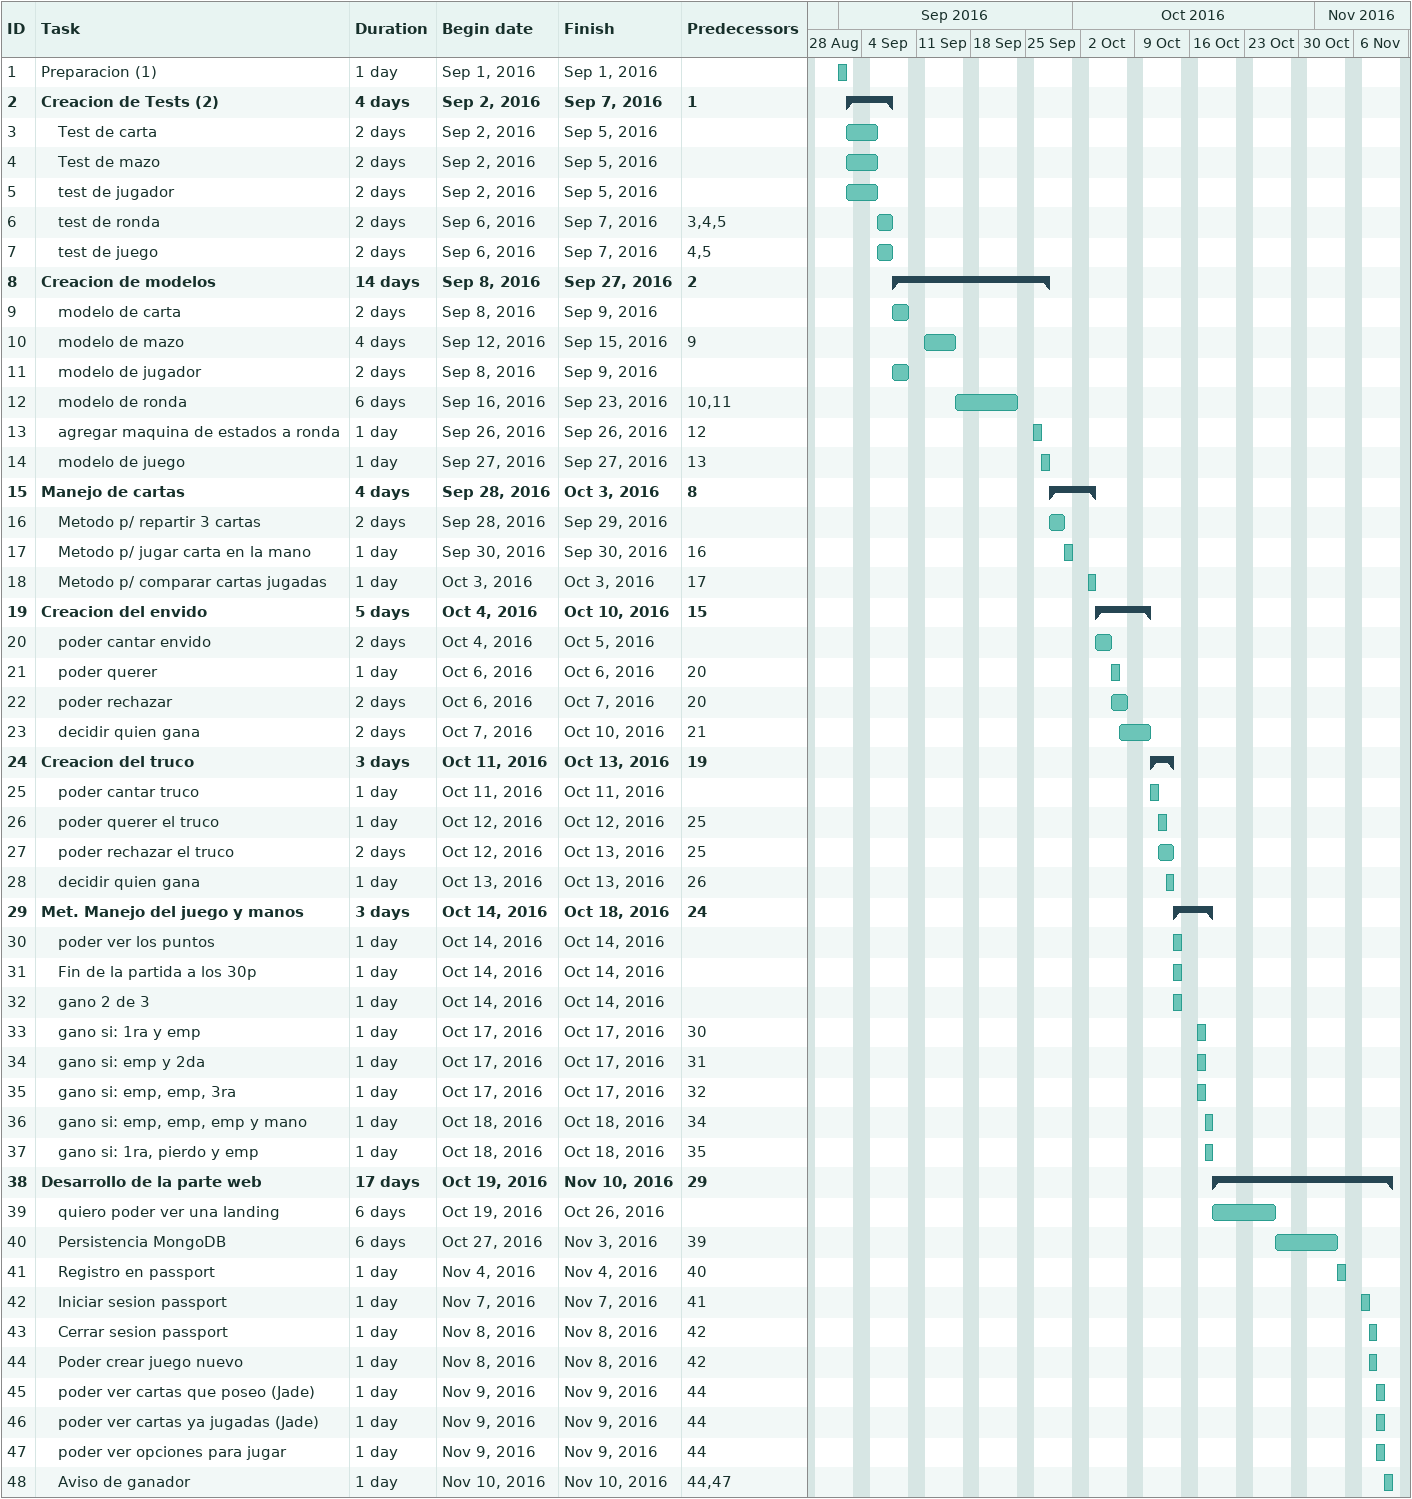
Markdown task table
| ID | Level | Task | Duration | Start | Finish | Predecessors |
|---|---|---|---|---|---|---|
| 1 | 1 | Preparacion (1) | 1d | 2016-09-01 | 2016-09-01 |  |
| 2 | 1 | **Creacion de Tests (2)** | 4d | 2016-09-02 | 2016-09-07 | 1 |
| 3 | 2 | Test de carta | 2d | 2016-09-02 | 2016-09-05 |  |
| 4 | 2 | Test de mazo | 2d | 2016-09-02 | 2016-09-05 |  |
| 5 | 2 | test de jugador | 2d | 2016-09-02 | 2016-09-05 |  |
| 6 | 2 | test de ronda | 2d | 2016-09-06 | 2016-09-07 | 3, 4, 5 |
| 7 | 2 | test de juego | 2d | 2016-09-06 | 2016-09-07 | 4, 5 |
| 8 | 1 | **Creacion de modelos** | 14d | 2016-09-08 | 2016-09-27 | 2 |
| 9 | 2 | modelo de carta | 2d | 2016-09-08 | 2016-09-09 |  |
| 10 | 2 | modelo de mazo | 4d | 2016-09-12 | 2016-09-15 | 9 |
| 11 | 2 | modelo de jugador | 2d | 2016-09-08 | 2016-09-09 |  |
| 12 | 2 | modelo de ronda | 6d | 2016-09-16 | 2016-09-23 | 10, 11 |
| 13 | 2 | agregar maquina de estados a ronda | 1d | 2016-09-26 | 2016-09-26 | 12 |
| 14 | 2 | modelo de juego | 1d | 2016-09-27 | 2016-09-27 | 13 |
| 15 | 1 | **Manejo de cartas** | 4d | 2016-09-28 | 2016-10-03 | 8 |
| 16 | 2 | Metodo p/ repartir 3 cartas | 2d | 2016-09-28 | 2016-09-29 |  |
| 17 | 2 | Metodo p/ jugar carta en la mano | 1d | 2016-09-30 | 2016-09-30 | 16 |
| 18 | 2 | Metodo p/ comparar cartas jugadas | 1d | 2016-10-03 | 2016-10-03 | 17 |
| 19 | 1 | **Creacion del envido** | 5d | 2016-10-04 | 2016-10-10 | 15 |
| 20 | 2 | poder cantar envido | 2d | 2016-10-04 | 2016-10-05 |  |
| 21 | 2 | poder querer | 1d | 2016-10-06 | 2016-10-06 | 20 |
| 22 | 2 | poder rechazar | 2d | 2016-10-06 | 2016-10-07 | 20 |
| 23 | 2 | decidir quien gana | 2d | 2016-10-07 | 2016-10-10 | 21 |
| 24 | 1 | **Creacion del truco** | 3d | 2016-10-11 | 2016-10-13 | 19 |
| 25 | 2 | poder cantar truco | 1d | 2016-10-11 | 2016-10-11 |  |
| 26 | 2 | poder querer el truco | 1d | 2016-10-12 | 2016-10-12 | 25 |
| 27 | 2 | poder rechazar el truco | 2d | 2016-10-12 | 2016-10-13 | 25 |
| 28 | 2 | decidir quien gana | 1d | 2016-10-13 | 2016-10-13 | 26 |
| 29 | 1 | **Met. Manejo del juego y manos** | 3d | 2016-10-14 | 2016-10-18 | 24 |
| 30 | 2 | poder ver los puntos | 1d | 2016-10-14 | 2016-10-14 |  |
| 31 | 2 | Fin de la partida a los 30p | 1d | 2016-10-14 | 2016-10-14 |  |
| 32 | 2 | gano 2 de 3 | 1d | 2016-10-14 | 2016-10-14 |  |
| 33 | 2 | gano si: 1ra y emp | 1d | 2016-10-17 | 2016-10-17 | 30 |
| 34 | 2 | gano si: emp y 2da | 1d | 2016-10-17 | 2016-10-17 | 31 |
| 35 | 2 | gano si: emp, emp, 3ra | 1d | 2016-10-17 | 2016-10-17 | 32 |
| 36 | 2 | gano si: emp, emp, emp y mano | 1d | 2016-10-18 | 2016-10-18 | 34 |
| 37 | 2 | gano si: 1ra, pierdo y emp | 1d | 2016-10-18 | 2016-10-18 | 35 |
| 38 | 1 | **Desarrollo de la parte web** | 17d | 2016-10-19 | 2016-11-10 | 29 |
| 39 | 2 | quiero poder ver una landing | 6d | 2016-10-19 | 2016-10-26 |  |
| 40 | 2 | Persistencia MongoDB | 6d | 2016-10-27 | 2016-11-03 | 39 |
| 41 | 2 | Registro en passport | 1d | 2016-11-04 | 2016-11-04 | 40 |
| 42 | 2 | Iniciar sesion passport | 1d | 2016-11-07 | 2016-11-07 | 41 |
| 43 | 2 | Cerrar sesion passport | 1d | 2016-11-08 | 2016-11-08 | 42 |
| 44 | 2 | Poder crear juego nuevo | 1d | 2016-11-08 | 2016-11-08 | 42 |
| 45 | 2 | poder ver cartas que poseo (Jade) | 1d | 2016-11-09 | 2016-11-09 | 44 |
| 46 | 2 | poder ver cartas ya jugadas (Jade) | 1d | 2016-11-09 | 2016-11-09 | 44 |
| 47 | 2 | poder ver opciones para jugar | 1d | 2016-11-09 | 2016-11-09 | 44 |
| 48 | 2 | Aviso de ganador | 1d | 2016-11-10 | 2016-11-10 | 44, 47 |
